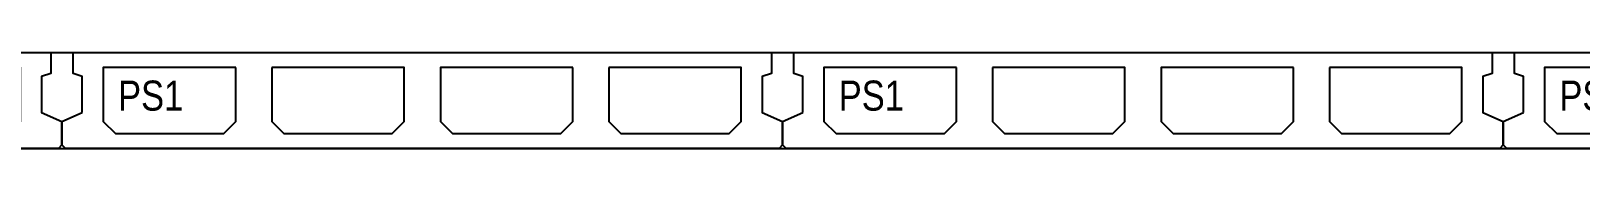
# Model space of a CAD drawing. Header units: millimetres. Extents: x 4754612 to 5801174, y 2368242 to 2777223.
# Drawn here: x 5556796 to 5561944, y 2430575 to 2430895 of the extents above; entities that cross this region are included whole.
import ezdxf
from ezdxf.enums import TextEntityAlignment as Align

# ---------------------------------------------------------------- set-up
doc = ezdxf.new("R2010")
doc.units = ezdxf.units.MM
doc.header["$LTSCALE"] = 1000
doc.layers.get('DEFPOINTS').update_dxf_attribs({"color": 151})
doc.layers.add('CON', color=2, linetype='Continuous')
doc.styles.add('A.NARROW', font='ARIALN.TTF')

# ---------------------------------------------------------------- blocks, each defined once
blk = doc.blocks.new('zw$F401')
at = {"layer": 'CON'}
for points in [[(-2290, -200), (-2290, -80), (-2320, -70), (-2320, 0), (0, 0), (0, -70), (-30, -80), (-30, -200), (37.5, -230), (37.5, -308), (25.5, -320), (-2345.5, -320), (-2357.5, -308), (-2357.5, -230)], [(-1660, -50), (-1660, -230), (-1620, -270), (-1260, -270), (-1220, -230), (-1220, -50)], [(-660, -50), (-1100, -50), (-1100, -230), (-1060, -270), (-700, -270), (-660, -230)]]:
    blk.add_lwpolyline(points, close=True, dxfattribs=at)
for points in [[(-1780, -50), (-2220, -50), (-2220, -230), (-2180, -270), (-1820, -270), (-1780, -230), (-1780, -50)], [(-540, -50), (-540, -230), (-500, -270), (-140, -270), (-100, -230), (-100, -50), (-540, -50)]]:
    blk.add_lwpolyline(points, dxfattribs=at)
at = {"layer": 'DEFPOINTS', "style": 'A.NARROW'}
blk.add_text('PS1', height=100, dxfattribs=at).set_placement((-2171, -143.7), align=Align.MIDDLE_LEFT)

msp = doc.modelspace()

# ---------------------------------------------------------------- linework, layer by layer
at = {"layer": 'CON'}
for points in [[(5551958.509, 2430895.382), (5596838.509, 2430895.382)], [(5551958.509, 2430575.382), (5596838.509, 2430575.382)]]:
    msp.add_lwpolyline(points, dxfattribs=at)

# ---------------------------------------------------------------- block references
for p in [(5556861.009, 2430895.382), (5559256.009, 2430895.382), (5561651.009, 2430895.382), (5564046.009, 2430895.382)]:
    msp.add_blockref('zw$F401', p, dxfattribs=at)

doc.saveas('drawing.dxf')
